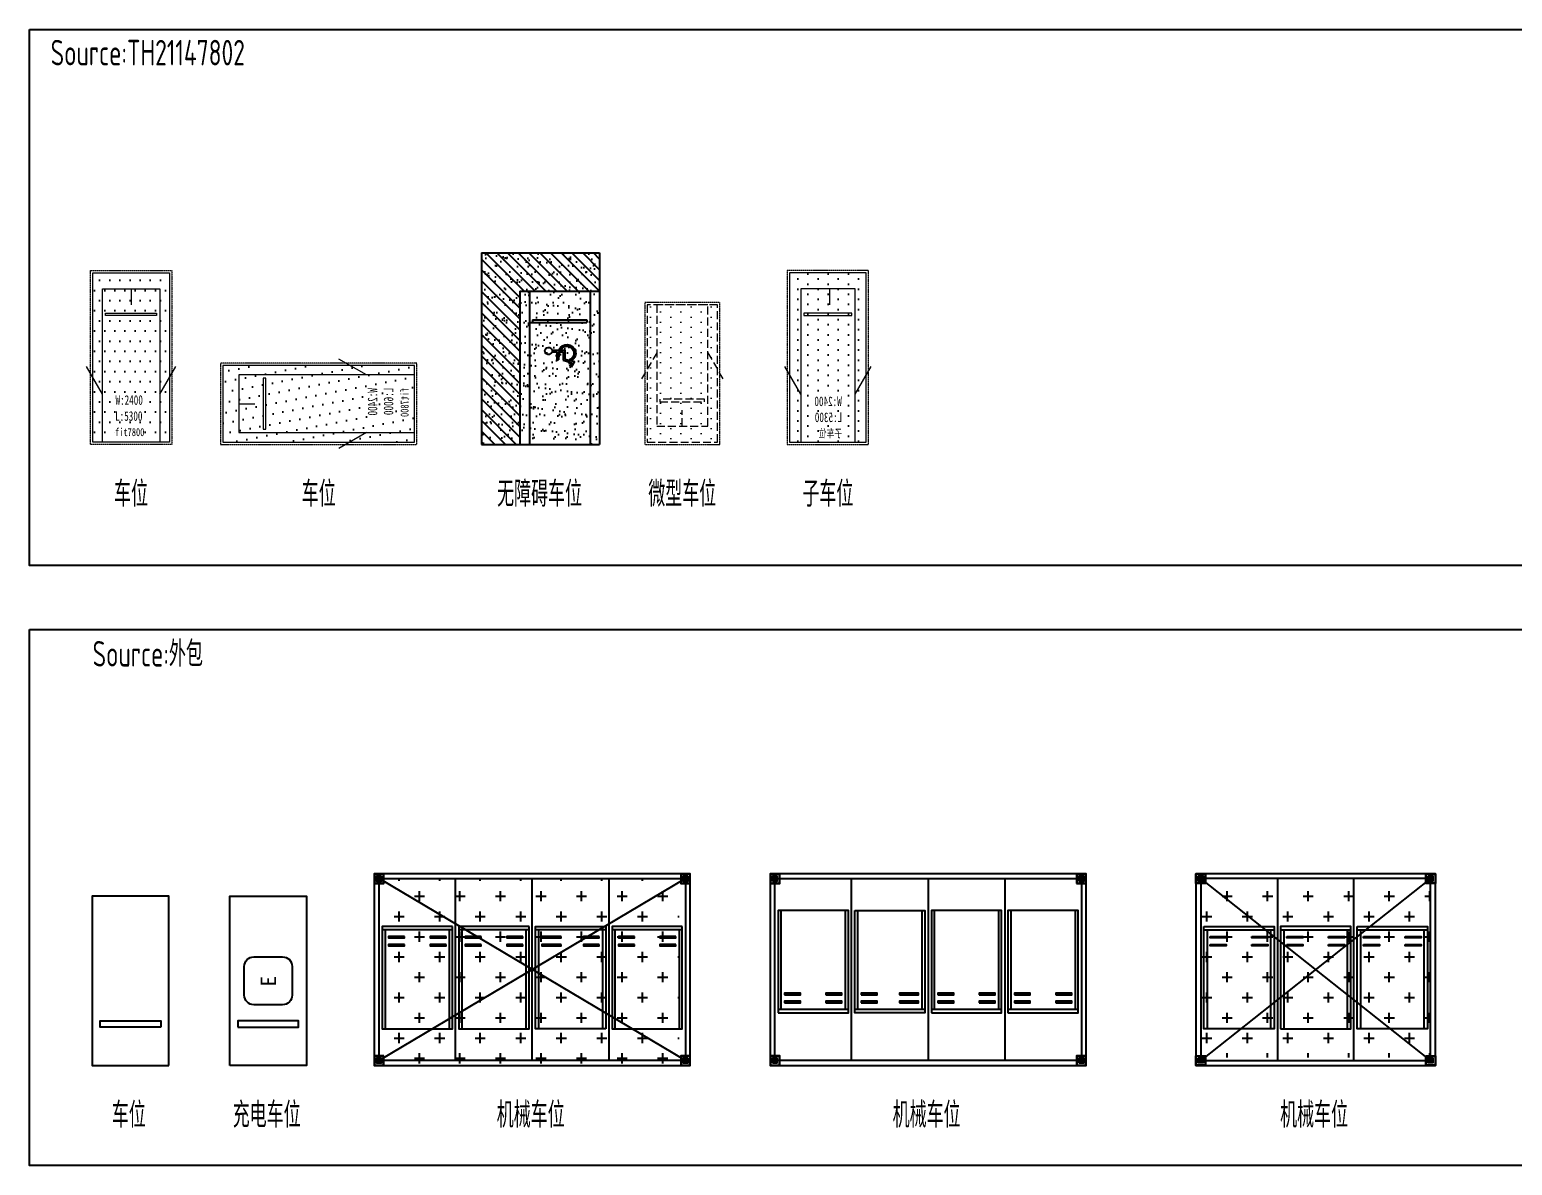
# Model space of a CAD drawing. Header units: millimetres. Extents: x 4401 to 92484, y 1885 to 582422.
# Drawn here: x 4401 to 50844, y 1885 to 37468 of the extents above; entities that cross this region are included whole.
import ezdxf
from ezdxf.enums import TextEntityAlignment as Align

# ---------------------------------------------------------------- set-up
doc = ezdxf.new("R2010")
doc.units = ezdxf.units.MM
doc.header["$MEASUREMENT"] = 0
doc.linetypes.add('DASH', pattern=[0.35, 0.25, -0.1])
doc.layers.get('DEFPOINTS').update_dxf_attribs({"color": 8})
for name, color, linetype in [('A-PARK-SIGN', 8, 'Continuous'), ('A-机械停车位-3', 8, 'Continuous'), ('A-机械停车位-4', 8, 'Continuous'), ('A-机械车位地下一层地上一层-4', 8, 'Continuous'), ('E-UNIV-NOTE', 6, 'Continuous'), ('wuzhangai', 54, 'Continuous'), ('充电桩车位', 8, 'Continuous'), ('子车位-5300-2400', 47, 'Continuous'), ('车位-5300x2400', 4, 'Continuous')]:
    doc.layers.add(name, color=color, linetype=linetype)
doc.layers.add('微型车4300X2200', color=5, linetype='DASH', lineweight=0)
doc.layers.add('车位', color=8, linetype='DASH', lineweight=0)
doc.styles.add('TH-STYLE1-LL', font='simhei.ttf', dxfattribs={"width": 0.7})
doc.styles.add('TH-STYLE3', font='TSSDENG', dxfattribs={"width": 0.7, "bigfont": 'TSSDCHN'})
doc.styles.add('黑体', font='simhei.ttf')

# ---------------------------------------------------------------- blocks, each defined once
blk = doc.blocks.new('车位1')
at = {"layer": '车位-5300x2400'}
h = blk.add_hatch(dxfattribs=at)
h.set_pattern_fill('DOTS', color=256, scale=200)
h.set_pattern_definition([(360, (-53574.2, -828763.72), (158.75, 317.5), [0, -317.5])])
h.paths.add_polyline_path([(75, 75), (2475, 75), (2475, 5375), (75, 5375)])
at = {"layer": '车位', "linetype": 'ByBlock'}
for p, q in [((375, 3875), (-125, 3009)), ((2175, 3875), (2675, 3009)), ((1275, 575), (1275, 1075))]:
    blk.add_line(p, q, dxfattribs=at)
at = {"layer": '车位', "linetype": 'DASH'}
blk.add_lwpolyline([(0, 0), (2550, 0), (2550, 5450), (0, 5450)], close=True, dxfattribs=at)
at = {"layer": '车位', "linetype": 'ByBlock'}
for points in [[(75, 75), (2475, 75), (2475, 5375), (75, 5375)], [(375, 575), (2175, 575), (2175, 5375), (375, 5375)], [(475, 1335), (2075, 1335), (2075, 1415), (475, 1415)]]:
    blk.add_lwpolyline(points, close=True, dxfattribs=at)
at = {"layer": 'DEFPOINTS', "color": 4, "style": 'TH-STYLE1-LL', "text_generation_flag": 4, "width": 0.7}
for s, height, p in [('fit7800', 250, (774, 5190)), ('L:5300', 300, (774, 4711)), ('W:2400', 300, (787, 4209))]:
    blk.add_text(s, height=height, dxfattribs=at).set_placement(p)
blk = doc.blocks.new('平行停车1')
at = {"layer": '车位-5300x2400'}
h = blk.add_hatch(dxfattribs=at)
h.set_pattern_fill('DOTS', color=256, scale=200, angle=-10.7041)
h.set_pattern_definition([(349.295859, (-676101.64, -1446990.18), (214.95935, 282.48945), [0, -317.5])])
h.paths.add_polyline_path([(-62926, -11125), (-62926, -8725), (-56926, -8725), (-56926, -11125)])
at = {"layer": '车位', "linetype": 'ByBlock'}
for p, q in [((-58426, -9025), (-59292, -8525)), ((-62426, -9925), (-61926, -9925)), ((-58426, -10825), (-59292, -11325))]:
    blk.add_line(p, q, dxfattribs=at)
at = {"layer": '车位', "linetype": 'DASH'}
blk.add_lwpolyline([(-63001, -11200), (-63001, -8650), (-56851, -8650), (-56851, -11200)], close=True, dxfattribs=at)
at = {"layer": '车位', "linetype": 'ByBlock'}
for points in [[(-62926, -11125), (-62926, -8725), (-56926, -8725), (-56926, -11125)], [(-62426, -10825), (-62426, -9025), (-56926, -9025), (-56926, -10825)], [(-61666, -10725), (-61666, -9125), (-61586, -9125), (-61586, -10725)]]:
    blk.add_lwpolyline(points, close=True, dxfattribs=at)
at = {"layer": 'DEFPOINTS', "color": 4, "style": 'TH-STYLE1-LL', "width": 0.7}
for s, height, p in [('W:2400', 300, (-58092, -10413)), ('L:6000', 300, (-57591, -10426)), ('fit7800', 250, (-57112, -10426))]:
    blk.add_text(s, height=height, rotation=90, dxfattribs=at).set_placement(p)
blk = doc.blocks.new('fuhao1')
at = {"linetype": 'Continuous'}
for p, q in [((96, 264), (96, 236)), ((102, 366), (102, 179)), ((127, 367), (127, 294)), ((127, 294), (243, 294)), ((127, 269), (127, 204)), ((127, 269), (243, 269)), ((243, 294), (243, 269)), ((102, 179), (230, 179)), ((127, 204), (249, 204)), ((230, 179), (268, 38)), ((242, 109), (251, 74)), ((249, 204), (283, 76)), ((268, 38), (348, 85)), ((283, 76), (341, 110)), ((341, 110), (348, 85))]:
    blk.add_line(p, q, dxfattribs=at)
for centre, radius, start, end in [((112, 416), 51.2, 286.5682, 258.2802), ((147, 147), 127, 113.696, 325.2094), ((147, 147), 102, 120, 338.4364)]:
    blk.add_arc(centre, radius, start, end, dxfattribs=at)
blk = doc.blocks.new('122e12')
h = blk.add_hatch()
h.set_pattern_fill('AR-SAND', color=256, scale=200)
h.set_pattern_definition([(37.5, (0, 0), (-16.0003, 489.41324), [0, -386.08, 0, -431.8, 0, -412.75]), (7.5, (0, 0), (449.5233, 716.8251), [0, -208.28, 0, -347.98, 0, -133.35]), (327.5, (-312.4, 0), (790.99237, 1.43718), [0, -127, 0, -457.2, 0, -596.9]), (317.5, (-312.4, 0), (763.55645, 222.9293), [0, -63.5, 0, -299.72, 0, -342.9])])
h.paths.add_polyline_path([(493809, 348204), (497509, 348204), (497509, 354204), (493809, 354204)])
h = blk.add_hatch()
h.set_pattern_fill('ANSI31', color=256, scale=150, style=0)
h.set_pattern_definition([(45.000004, (0, 0), (-168.37981, 168.37979), [])])
h.paths.add_polyline_path([(497509, 348204), (497509, 354204), (493809, 354204), (493809, 353004), (496309, 353004), (496309, 348204)])
at = {"ltscale": 1000}
for p, q in [((493809, 354204), (493809, 348204)), ((496309, 353004), (493809, 353004)), ((494109, 353004), (494109, 348204)), ((496009, 353004), (496009, 348204)), ((496309, 353004), (496309, 348204)), ((495909, 352104), (494209, 352104)), ((495909, 352024), (494209, 352024)), ((496309, 348204), (493809, 348204))]:
    blk.add_line(p, q, dxfattribs=at)
at = {"color": 146, "ltscale": 1000}
for p, q in [((496309, 354204), (493809, 354204)), ((496009, 353004), (494109, 353004)), ((494209, 352104), (494209, 352024)), ((495909, 352104), (495909, 352024))]:
    blk.add_line(p, q, dxfattribs=at)
at = {"color": 146}
for p, q in [((497509, 354204), (496309, 354204)), ((497509, 348204), (496309, 348204))]:
    blk.add_line(p, q, dxfattribs=at)
blk.add_line((497509, 354204), (497509, 348204))
at = {"extrusion": (0, 0, -1), "xscale": -2.159999999916178, "yscale": 2.159999999916178, "zscale": -2.159999999916178, "rotation": 90.00000386480089}
blk.add_blockref('fuhao1', (-494515, 351377), dxfattribs=at)
blk = doc.blocks.new('微型车位1')
at = {"layer": '微型车4300X2200'}
h = blk.add_hatch(dxfattribs=at)
h.set_pattern_fill('DOTS', color=256, scale=200, angle=-90)
h.set_pattern_definition([(270, (-17497.07, 1242172.1), (317.5, -158.75), [0, -317.5])])
h.paths.add_polyline_path([(614801, 769043), (612601, 769043), (612601, 764743), (614801, 764743)])
at = {"layer": '车位', "linetype": 'ByBlock', "ltscale": 1000}
for p, q in [((613701, 768543), (613701, 768043)), ((612901, 766243), (612401, 767109)), ((614501, 766243), (615001, 767109))]:
    blk.add_line(p, q, dxfattribs=at)
at = {"layer": '车位', "linetype": 'DASH'}
blk.add_lwpolyline([(614876, 769118), (612526, 769118), (612526, 764668), (614876, 764668)], close=True, dxfattribs=at)
at = {"layer": '车位', "linetype": 'ByBlock', "ltscale": 1000}
for points in [[(614801, 769043), (612601, 769043), (612601, 764743), (614801, 764743)], [(614501, 768543), (612901, 768543), (612901, 764743), (614501, 764743)], [(614401, 767783), (613001, 767783), (613001, 767703), (614401, 767703)]]:
    blk.add_lwpolyline(points, close=True, dxfattribs=at)
blk = doc.blocks.new('子车位1')
at = {"layer": '子车位-5300-2400'}
h = blk.add_hatch(dxfattribs=at)
h.set_pattern_fill('DOTS', color=47, scale=200, angle=90)
h.set_pattern_definition([(90, (600277.57, -588931.8), (-317.5, 158.75), [0, -317.5])])
h.paths.add_polyline_path([(-75, 75), (-2475, 75), (-2475, 5375), (-75, 5375)])
at = {"layer": '车位', "linetype": 'ByBlock'}
for p, q in [((-2125, 3875), (-2625, 3009)), ((-425, 3875), (75, 3009)), ((-1225, 575), (-1225, 1075))]:
    blk.add_line(p, q, dxfattribs=at)
at = {"layer": '车位', "linetype": 'DASH'}
blk.add_lwpolyline([(0, 0), (-2550, 0), (-2550, 5450), (0, 5450)], close=True, dxfattribs=at)
at = {"layer": '车位', "linetype": 'ByBlock'}
for points in [[(-75, 75), (-2475, 75), (-2475, 5375), (-75, 5375)], [(-425, 575), (-2125, 575), (-2125, 5375), (-425, 5375)], [(-525, 1335), (-2025, 1335), (-2025, 1415), (-525, 1415)]]:
    blk.add_lwpolyline(points, close=True, dxfattribs=at)
at = {"layer": 'DEFPOINTS', "color": 47, "style": 'TH-STYLE1-LL', "width": 0.7}
for s, height, p in [('子车位', 250, (-828, 5229)), ('L:5300', 300, (-828, 4750)), ('W:2400', 300, (-841, 4249))]:
    blk.add_text(s, height=height, rotation=180, dxfattribs=at).set_placement(p)
blk = doc.blocks.new('普通停车位')
at = {"layer": 'A-PARK-SIGN'}
blk.add_lwpolyline([(-9973437, -8048848), (-9973437, -8054148), (-9971037, -8054148), (-9971037, -8048848), (-9973437, -8048848)], dxfattribs=at)
blk.add_lwpolyline([(-9973187, -8050048), (-9971287, -8050048), (-9971287, -8050248), (-9973187, -8050248)], close=True, dxfattribs=at)
blk = doc.blocks.new('A$C0ADB3182')
at = {"layer": '充电桩车位'}
blk.add_lwpolyline([(-750, 1200, -0.414214), (-450, 1500), (450, 1500, -0.414214), (750, 1200), (750, 300, -0.414214), (450, 0), (-450, 0, -0.414214), (-750, 300)], format="xyb", close=True, dxfattribs=at)
at = {"layer": '充电桩车位', "style": '黑体'}
blk.add_text('E', height=480, dxfattribs=at).set_placement((-14, 745), align=Align.MIDDLE_CENTER)
blk = doc.blocks.new('A$C7B6654EB')
at = {"layer": 'A-PARK-SIGN', "xscale": -1, "rotation": 180}
blk.add_blockref('普通停车位', (9972237, -8048848), dxfattribs=at)
at = {"layer": '充电桩车位', "rotation": 90.0000000002919}
blk.add_blockref('A$C0ADB3182', (750, 2650), dxfattribs=at)
blk = doc.blocks.new('机械停车位4')
at = {"layer": 'A-机械停车位-4'}
for points in [[(-8758268, -8473465), (-8758418, -8473465), (-8758418, -8473315), (-8758268, -8473315)], [(-8752568, -8473465), (-8752718, -8473465), (-8752718, -8473315), (-8752568, -8473315)], [(-8758268, -8483065), (-8758418, -8483065), (-8758418, -8482915), (-8758268, -8482915)], [(-8752568, -8483065), (-8752718, -8483065), (-8752718, -8482915), (-8752568, -8482915)]]:
    blk.add_hatch(color=256, dxfattribs=at).paths.add_polyline_path(points)
h = blk.add_hatch(dxfattribs=at)
h.set_pattern_fill('CROSS', color=256, scale=400, style=0)
h.set_pattern_definition([(0, (0, 100), (635, 635), [317.5, -952.5]), (90, (158.75, -58.75), (-635, 635), [317.5, -952.5])])
h.paths.add_polyline_path([(-8758493, -8473590), (-8755743, -8473590), (-8752643, -8473590), (-8752643, -8478190), (-8752643, -8482765), (-8758493, -8482790)])
for p, q in [((-8758343, -8473390), (-8758343, -8482990)), ((-8752643, -8473390), (-8758343, -8473390)), ((-8758343, -8473390), (-8752643, -8482990)), ((-8752643, -8473390), (-8758343, -8482990)), ((-8754251, -8473490), (-8754251, -8475690)), ((-8752643, -8482990), (-8752643, -8473390)), ((-8754251, -8473590), (-8757343, -8473590)), ((-8752643, -8475790), (-8758343, -8475790)), ((-8757343, -8475590), (-8754251, -8475590)), ((-8754251, -8475890), (-8754251, -8478090)), ((-8754251, -8475990), (-8757343, -8475990)), ((-8758343, -8478190), (-8752643, -8478190)), ((-8757343, -8477990), (-8754251, -8477990)), ((-8754251, -8478390), (-8757343, -8478390)), ((-8754251, -8478290), (-8754251, -8480490)), ((-8757343, -8480390), (-8754251, -8480390)), ((-8758343, -8480590), (-8752643, -8480590)), ((-8754251, -8480790), (-8757343, -8480790)), ((-8754251, -8480690), (-8754251, -8482890)), ((-8757343, -8482790), (-8754251, -8482790)), ((-8758343, -8482990), (-8752643, -8482990)), ((-8752643, -8482990), (-8752643, -8482940))]:
    blk.add_line(p, q, dxfattribs=at)
for points in [[(-8758193, -8473240), (-8758193, -8473540), (-8758493, -8473540), (-8758493, -8473240)], [(-8758493, -8473240), (-8752493, -8473240), (-8752493, -8483140), (-8758493, -8483140)], [(-8758203, -8473250), (-8758203, -8473530), (-8758483, -8473530), (-8758483, -8473250)], [(-8758268, -8473315), (-8758268, -8473465), (-8758418, -8473465), (-8758418, -8473315)], [(-8754143, -8473490), (-8754143, -8475690), (-8757343, -8475690), (-8757343, -8473490)], [(-8752493, -8473240), (-8752493, -8473540), (-8752793, -8473540), (-8752793, -8473240)], [(-8752503, -8473250), (-8752503, -8473530), (-8752783, -8473530), (-8752783, -8473250)], [(-8752568, -8473315), (-8752568, -8473465), (-8752718, -8473465), (-8752718, -8473315)], [(-8754701, -8473690), (-8754701, -8474190), (-8754751, -8474190), (-8754751, -8473690)], [(-8754451, -8473690), (-8754451, -8474190), (-8754501, -8474190), (-8754501, -8473690)], [(-8754701, -8474990), (-8754701, -8475490), (-8754751, -8475490), (-8754751, -8474990)], [(-8754451, -8474990), (-8754451, -8475490), (-8754501, -8475490), (-8754501, -8474990)], [(-8757343, -8475890), (-8757343, -8478090), (-8754143, -8478090), (-8754143, -8475890)], [(-8754701, -8476090), (-8754701, -8476590), (-8754751, -8476590), (-8754751, -8476090)], [(-8754451, -8476090), (-8754451, -8476590), (-8754501, -8476590), (-8754501, -8476090)], [(-8754701, -8477290), (-8754701, -8477890), (-8754751, -8477890), (-8754751, -8477290)], [(-8754451, -8477290), (-8754451, -8477890), (-8754501, -8477890), (-8754501, -8477290)], [(-8754143, -8478290), (-8754143, -8480490), (-8757343, -8480490), (-8757343, -8478290)], [(-8754701, -8478490), (-8754701, -8478990), (-8754751, -8478990), (-8754751, -8478490)], [(-8754451, -8478490), (-8754451, -8478990), (-8754501, -8478990), (-8754501, -8478490)], [(-8754701, -8479790), (-8754701, -8480290), (-8754751, -8480290), (-8754751, -8479790)], [(-8754451, -8479790), (-8754451, -8480290), (-8754501, -8480290), (-8754501, -8479790)], [(-8754143, -8480690), (-8754143, -8482890), (-8757343, -8482890), (-8757343, -8480690)], [(-8754701, -8480890), (-8754701, -8481390), (-8754751, -8481390), (-8754751, -8480890)], [(-8754451, -8480890), (-8754451, -8481390), (-8754501, -8481390), (-8754501, -8480890)], [(-8754701, -8482190), (-8754701, -8482690), (-8754751, -8482690), (-8754751, -8482190)], [(-8754451, -8482190), (-8754451, -8482690), (-8754501, -8482690), (-8754501, -8482190)], [(-8758193, -8482840), (-8758193, -8483140), (-8758493, -8483140), (-8758493, -8482840)], [(-8758483, -8483130), (-8758483, -8482850), (-8758203, -8482850), (-8758203, -8483130)], [(-8752493, -8482840), (-8752493, -8483140), (-8752793, -8483140), (-8752793, -8482840)], [(-8752503, -8482850), (-8752503, -8483130), (-8752783, -8483130), (-8752783, -8482850)], [(-8758268, -8482915), (-8758268, -8483065), (-8758418, -8483065), (-8758418, -8482915)], [(-8752568, -8482915), (-8752568, -8483065), (-8752718, -8483065), (-8752718, -8482915)]]:
    blk.add_lwpolyline(points, close=True, dxfattribs=at)
blk = doc.blocks.new('A$C304F737D')
at = {"layer": 'A-机械停车位-4', "extrusion": (0, 0, -1), "zscale": -1, "rotation": 89.9999999999746}
blk.add_blockref('机械停车位4', (-8478190, 8758493), dxfattribs=at)
blk = doc.blocks.new('机械停车位3')
at = {"layer": 'A-机械停车位-3'}
for points in [[(-8797394, -8528538), (-8797544, -8528538), (-8797544, -8528688), (-8797394, -8528688)], [(-8791694, -8528538), (-8791844, -8528538), (-8791844, -8528688), (-8791694, -8528688)], [(-8797394, -8535738), (-8797544, -8535738), (-8797544, -8535888), (-8797394, -8535888)], [(-8791694, -8535738), (-8791844, -8535738), (-8791844, -8535888), (-8791694, -8535888)]]:
    blk.add_hatch(color=256, dxfattribs=at).paths.add_polyline_path(points)
h = blk.add_hatch(dxfattribs=at)
h.set_pattern_fill('CROSS', color=256, scale=400, style=0)
h.set_pattern_definition([(0, (0, 0), (635, 635), [317.5, -952.5]), (90, (158.75, -158.75), (-635, 635), [317.5, -952.5])])
h.paths.add_polyline_path([(-8797369, -8528613), (-8791869, -8528613), (-8791869, -8535813), (-8797369, -8535813)])
for p, q in [((-8797469, -8535813), (-8797469, -8528613)), ((-8797469, -8528613), (-8791769, -8528613)), ((-8797469, -8528613), (-8791769, -8535813)), ((-8791769, -8528613), (-8797469, -8535813)), ((-8796469, -8528813), (-8793377, -8528813)), ((-8793377, -8530913), (-8793377, -8528713)), ((-8791769, -8528613), (-8791769, -8528663)), ((-8791769, -8528613), (-8791769, -8535813)), ((-8797469, -8531013), (-8791769, -8531013)), ((-8793377, -8530813), (-8796469, -8530813)), ((-8793377, -8533313), (-8793377, -8531113)), ((-8796469, -8531213), (-8793377, -8531213)), ((-8791769, -8533413), (-8797469, -8533413)), ((-8793377, -8533213), (-8796469, -8533213)), ((-8796469, -8533613), (-8793377, -8533613)), ((-8793377, -8535713), (-8793377, -8533513)), ((-8793377, -8535613), (-8796469, -8535613)), ((-8791769, -8535813), (-8797469, -8535813))]:
    blk.add_line(p, q, dxfattribs=at)
for points in [[(-8797319, -8528763), (-8797319, -8528463), (-8797619, -8528463), (-8797619, -8528763)], [(-8797619, -8528463), (-8791619, -8528463), (-8791619, -8535963), (-8797619, -8535963)], [(-8797609, -8528473), (-8797609, -8528753), (-8797329, -8528753), (-8797329, -8528473)], [(-8797394, -8528688), (-8797394, -8528538), (-8797544, -8528538), (-8797544, -8528688)], [(-8793269, -8530913), (-8793269, -8528713), (-8796469, -8528713), (-8796469, -8530913)], [(-8791619, -8528763), (-8791619, -8528463), (-8791919, -8528463), (-8791919, -8528763)], [(-8791629, -8528753), (-8791629, -8528473), (-8791909, -8528473), (-8791909, -8528753)], [(-8791694, -8528688), (-8791694, -8528538), (-8791844, -8528538), (-8791844, -8528688)], [(-8793827, -8529413), (-8793827, -8528913), (-8793877, -8528913), (-8793877, -8529413)], [(-8793577, -8529413), (-8793577, -8528913), (-8793627, -8528913), (-8793627, -8529413)], [(-8793827, -8530713), (-8793827, -8530213), (-8793877, -8530213), (-8793877, -8530713)], [(-8793577, -8530713), (-8793577, -8530213), (-8793627, -8530213), (-8793627, -8530713)], [(-8796469, -8533313), (-8796469, -8531113), (-8793269, -8531113), (-8793269, -8533313)], [(-8793827, -8531813), (-8793827, -8531313), (-8793877, -8531313), (-8793877, -8531813)], [(-8793577, -8531813), (-8793577, -8531313), (-8793627, -8531313), (-8793627, -8531813)], [(-8793827, -8533113), (-8793827, -8532613), (-8793877, -8532613), (-8793877, -8533113)], [(-8793577, -8533113), (-8793577, -8532613), (-8793627, -8532613), (-8793627, -8533113)], [(-8793269, -8535713), (-8793269, -8533513), (-8796469, -8533513), (-8796469, -8535713)], [(-8793827, -8534213), (-8793827, -8533713), (-8793877, -8533713), (-8793877, -8534213)], [(-8793577, -8534213), (-8793577, -8533713), (-8793627, -8533713), (-8793627, -8534213)], [(-8793827, -8535513), (-8793827, -8535013), (-8793877, -8535013), (-8793877, -8535513)], [(-8793577, -8535513), (-8793577, -8535013), (-8793627, -8535013), (-8793627, -8535513)], [(-8797319, -8535963), (-8797319, -8535663), (-8797619, -8535663), (-8797619, -8535963)], [(-8797329, -8535953), (-8797329, -8535673), (-8797609, -8535673), (-8797609, -8535953)], [(-8797394, -8535888), (-8797394, -8535738), (-8797544, -8535738), (-8797544, -8535888)], [(-8791619, -8535963), (-8791619, -8535663), (-8791919, -8535663), (-8791919, -8535963)], [(-8791629, -8535953), (-8791629, -8535673), (-8791909, -8535673), (-8791909, -8535953)], [(-8791694, -8535888), (-8791694, -8535738), (-8791844, -8535738), (-8791844, -8535888)]]:
    blk.add_lwpolyline(points, close=True, dxfattribs=at)
blk = doc.blocks.new('机械车位地下一层地上一层X4')
at = {"layer": 'A-机械车位地下一层地上一层-4'}
for points in [[(1366580, -1731617), (1366580, -1731767), (1366430, -1731767), (1366430, -1731617)], [(1376180, -1731617), (1376180, -1731767), (1376030, -1731767), (1376030, -1731617)], [(1366580, -1737317), (1366580, -1737467), (1366430, -1737467), (1366430, -1737317)], [(1376180, -1737317), (1376180, -1737467), (1376030, -1737467), (1376030, -1737317)]]:
    blk.add_hatch(color=256, dxfattribs=at).paths.add_polyline_path(points)
for p, q in [((1376105, -1731692), (1366505, -1731692)), ((1366505, -1731692), (1366505, -1737392)), ((1368905, -1731692), (1368905, -1737392)), ((1371305, -1737392), (1371305, -1731692)), ((1373705, -1737392), (1373705, -1731692)), ((1376105, -1731692), (1376055, -1731692)), ((1376105, -1737392), (1376105, -1731692)), ((1366605, -1733300), (1368805, -1733300)), ((1366705, -1733300), (1366705, -1736392)), ((1368705, -1736392), (1368705, -1733300)), ((1369005, -1733300), (1371205, -1733300)), ((1369105, -1733300), (1369105, -1736392)), ((1371105, -1736392), (1371105, -1733300)), ((1371405, -1733300), (1373605, -1733300)), ((1371505, -1733300), (1371505, -1736392)), ((1373505, -1736392), (1373505, -1733300)), ((1373805, -1733300), (1376005, -1733300)), ((1373905, -1733300), (1373905, -1736392)), ((1375905, -1736392), (1375905, -1733300)), ((1366505, -1737392), (1376105, -1737392))]:
    blk.add_line(p, q, dxfattribs=at)
for points in [[(1366355, -1731542), (1366655, -1731542), (1366655, -1731842), (1366355, -1731842)], [(1366355, -1737542), (1366355, -1731542), (1376255, -1731542), (1376255, -1737542)], [(1366365, -1731552), (1366645, -1731552), (1366645, -1731832), (1366365, -1731832)], [(1366430, -1731617), (1366580, -1731617), (1366580, -1731767), (1366430, -1731767)], [(1375955, -1731542), (1376255, -1731542), (1376255, -1731842), (1375955, -1731842)], [(1375965, -1731552), (1376245, -1731552), (1376245, -1731832), (1375965, -1731832)], [(1376030, -1731617), (1376180, -1731617), (1376180, -1731767), (1376030, -1731767)], [(1366605, -1733192), (1368805, -1733192), (1368805, -1736392), (1366605, -1736392)], [(1369005, -1736392), (1371205, -1736392), (1371205, -1733192), (1369005, -1733192)], [(1371405, -1733192), (1373605, -1733192), (1373605, -1736392), (1371405, -1736392)], [(1373805, -1733192), (1376005, -1733192), (1376005, -1736392), (1373805, -1736392)], [(1366805, -1733500), (1367305, -1733500), (1367305, -1733550), (1366805, -1733550)], [(1368105, -1733500), (1368605, -1733500), (1368605, -1733550), (1368105, -1733550)], [(1369205, -1733500), (1369705, -1733500), (1369705, -1733550), (1369205, -1733550)], [(1370405, -1733500), (1371005, -1733500), (1371005, -1733550), (1370405, -1733550)], [(1371605, -1733500), (1372105, -1733500), (1372105, -1733550), (1371605, -1733550)], [(1372905, -1733500), (1373405, -1733500), (1373405, -1733550), (1372905, -1733550)], [(1374005, -1733500), (1374505, -1733500), (1374505, -1733550), (1374005, -1733550)], [(1375305, -1733500), (1375805, -1733500), (1375805, -1733550), (1375305, -1733550)], [(1366805, -1733750), (1367305, -1733750), (1367305, -1733800), (1366805, -1733800)], [(1368105, -1733750), (1368605, -1733750), (1368605, -1733800), (1368105, -1733800)], [(1369205, -1733750), (1369705, -1733750), (1369705, -1733800), (1369205, -1733800)], [(1370405, -1733750), (1371005, -1733750), (1371005, -1733800), (1370405, -1733800)], [(1371605, -1733750), (1372105, -1733750), (1372105, -1733800), (1371605, -1733800)], [(1372905, -1733750), (1373405, -1733750), (1373405, -1733800), (1372905, -1733800)], [(1374005, -1733750), (1374505, -1733750), (1374505, -1733800), (1374005, -1733800)], [(1375305, -1733750), (1375805, -1733750), (1375805, -1733800), (1375305, -1733800)], [(1366355, -1737242), (1366655, -1737242), (1366655, -1737542), (1366355, -1737542)], [(1366365, -1737252), (1366645, -1737252), (1366645, -1737532), (1366365, -1737532)], [(1366430, -1737317), (1366580, -1737317), (1366580, -1737467), (1366430, -1737467)], [(1375955, -1737242), (1376255, -1737242), (1376255, -1737542), (1375955, -1737542)], [(1376245, -1737532), (1375965, -1737532), (1375965, -1737252), (1376245, -1737252)], [(1376030, -1737317), (1376180, -1737317), (1376180, -1737467), (1376030, -1737467)]]:
    blk.add_lwpolyline(points, close=True, dxfattribs=at)

msp = doc.modelspace()

# ---------------------------------------------------------------- linework, layer by layer
for points in [[(4401, 37468), (92484, 37468), (92484, 20676), (4401, 20676)], [(4401, 18676), (92484, 18676), (92484, 1885), (4401, 1885)]]:
    msp.add_lwpolyline(points, close=True)

# ---------------------------------------------------------------- block references
for name, p in [('A$C304F737D', (20145, 5017, 0)), ('A$C7B6654EB', (11874, 5017, 0))]:
    msp.add_blockref(name, p)
at = {"layer": 'A-PARK-SIGN', "rotation": 179.9999999999563}
msp.add_blockref('普通停车位', (-9964681, -8043831, 0), dxfattribs=at)
at = {"layer": 'A-机械停车位-3', "xscale": -1, "rotation": 270}
msp.add_blockref('机械停车位3', (8576896, 8802636), dxfattribs=at)
at = {"layer": 'A-机械车位地下一层地上一层-4', "xscale": -1, "rotation": 179.9999999997759}
msp.add_blockref('机械车位地下一层地上一层X4', (-1338760, -1726525, 0), dxfattribs=at)
at = {"layer": 'wuzhangai', "extrusion": (-1.53074e-12, 1.89678e-27, -1), "zscale": -1}
msp.add_blockref('122e12', (-516063, -323732, 0), dxfattribs=at)
at = {"layer": '子车位-5300-2400', "xscale": -1, "rotation": 179.9999709841771}
msp.add_blockref('子车位1', (30680, 29923, 0), dxfattribs=at)
at = {"layer": '车位', "rotation": 180}
msp.add_blockref('微型车位1', (638544, 793590, 0), dxfattribs=at)
at = {"layer": '车位-5300x2400', "extrusion": (0, 0, -1), "zscale": -1, "rotation": 179.9999987512258}
msp.add_blockref('车位1', (-6303, 29923), dxfattribs=at)
at = {"layer": '车位-5300x2400', "xscale": -1, "rotation": 180}
msp.add_blockref('平行停车1', (73381, 15823, 0), dxfattribs=at)

# ---------------------------------------------------------------- texts
at = {"layer": 'E-UNIV-NOTE', "style": 'TH-STYLE3', "width": 0.7}
for s, p in [('Source:TH21147802', (8101, 36749)), ('车位', (7578, 22965)), ('车位', (13455, 22965, 0)), ('无障碍车位', (20374, 22965, 0)), ('微型车位', (24843, 22965, 0)), ('子车位', (29405, 22965, 0)), ('Source:外包', (8101, 17957)), ('车位', (7507, 3510, 0)), ('充电车位', (11825, 3510, 0)), ('机械车位', (20095, 3510, 0)), ('机械车位', (32496, 3510, 0)), ('机械车位', (44634, 3510))]:
    msp.add_text(s, height=800, dxfattribs=at).set_placement(p, align=Align.MIDDLE)

doc.saveas('drawing.dxf')
